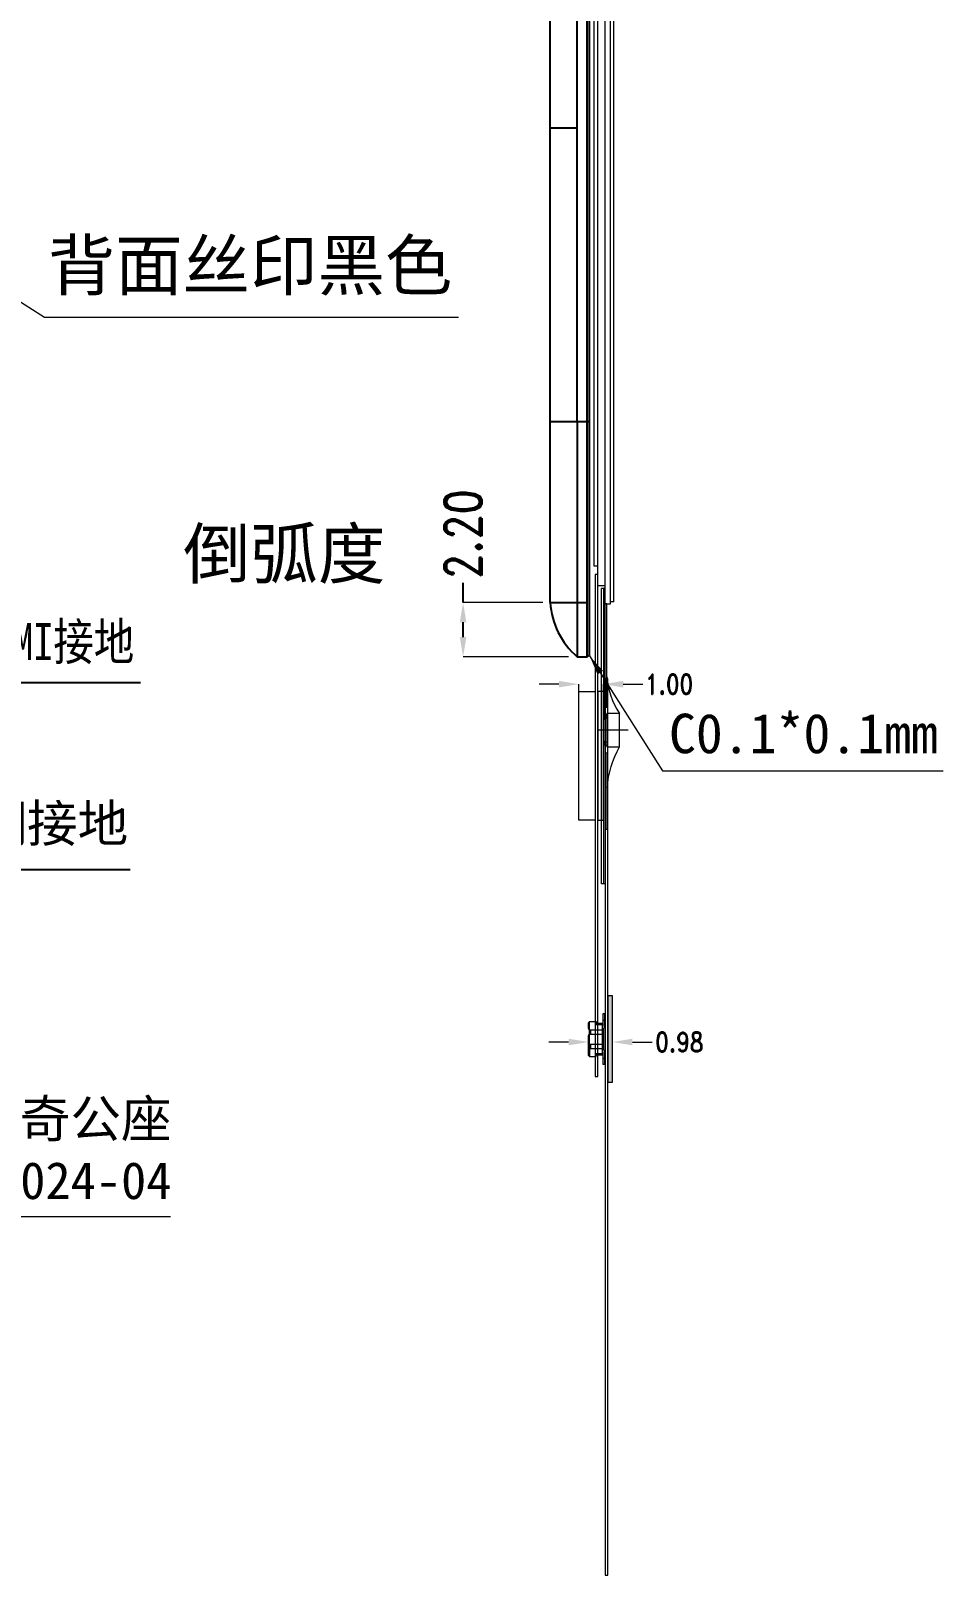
# Model space of a CAD drawing. Header units: millimetres. Extents: x 2674 to 3449, y -296 to 185.
# Drawn here: x 3272.2 to 3309.1, y -203.9 to -141.4 of the extents above; entities that cross this region are included whole.
import ezdxf
from ezdxf.lldxf.tags import DXFTag

# ---------------------------------------------------------------- set-up
doc = ezdxf.new("R2010")
doc.units = ezdxf.units.MM
doc.layers.get('0').update_dxf_attribs({"lineweight": 5})
doc.layers.get('Defpoints').update_dxf_attribs({"lineweight": 5})
for name, color, linetype, lineweight in [('COF', 4, 'Continuous', 5), ('DIM', 3, 'Continuous', 5), ('FPC', 50, 'Continuous', 5), ('ITO', 2, 'Continuous', 5), ('MFPC', 2, 'Continuous', 5), ('POL', 202, 'Continuous', 5), ('TAPE', 90, 'Continuous', 5), ('TAPE-Foam', 32, 'Continuous', 5), ('TFPC', 50, 'Continuous', 5)]:
    doc.layers.add(name, color=color, linetype=linetype, lineweight=lineweight)
doc.layers.add('lens', color=6, linetype='Continuous')
doc.styles.add('RD', font='ROMAND.shx', dxfattribs={"width": 0.8})
doc.styles.get("Standard").update_dxf_attribs({"font": 'txt', "bigfont": 'gbcbig.shx'})
doc.styles.add('宋体', font='SimSun.ttf')
tags = doc.linetypes.add('CENTER', pattern=[0.6, 0.375, -0.075, 0.075, -0.075]).pattern_tags.tags
tags[10:11] = [DXFTag(74, 4), DXFTag(75, 0), DXFTag(340, '0'), DXFTag(46, 1.0), DXFTag(50, 0.0), DXFTag(44, 0.0), DXFTag(45, 0.0)]
tags[8:9] = [DXFTag(74, 4), DXFTag(75, 0), DXFTag(340, '0'), DXFTag(46, 1.0), DXFTag(50, 0.0), DXFTag(44, 0.0), DXFTag(45, 0.0)]
tags[6:7] = [DXFTag(74, 4), DXFTag(75, 0), DXFTag(340, '0'), DXFTag(46, 1.0), DXFTag(50, 0.0), DXFTag(44, 0.0), DXFTag(45, 0.0)]
tags[4:5] = [DXFTag(74, 4), DXFTag(75, 0), DXFTag(340, '0'), DXFTag(46, 1.0), DXFTag(50, 0.0), DXFTag(44, 0.0), DXFTag(45, 0.0)]
doc.dimstyles.new('DIM', dxfattribs={"dimtxt": 0.8, "dimasz": 0.8, "dimexe": 0, "dimexo": 0.5, "dimgap": 0.11, "dimtad": 0, "dimzin": 1, "dimdsep": 46, "dimtxsty": 'RD', "dimcen": 0, "dimclrd": 256, "dimclre": 256, "dimclrt": 256, "dimadec": 0, "dimazin": 0, "dimtm": 1e-09, "dimtfac": 1, "dimtofl": 0, "dimtmove": 0, "dimatfit": 3, "dimfxl": 1, "dimlwe": -1, "dimarcsym": 0})

# ---------------------------------------------------------------- blocks, each defined once
blk = doc.blocks.new('R178MQM-001-PNL-V01-B')
at = {"color": 0}
for p, q in [((1232.75, -119.245), (1233.25, -119.245)), ((1232.75, -119.245), (1232.75, -156.489)), ((1233.05, -157.239), (1233.05, -119.245)), ((1233.25, -119.245), (1233.25, -157.239)), ((1232.75, -156.489), (1233.05, -156.489)), ((1233.25, -157.239), (1233.05, -157.239))]:
    blk.add_line(p, q, dxfattribs=at)
blk = doc.blocks.new('R178MQM-001-PNLA-V01-B')
at = {"layer": 'POL', "lineweight": 5}
for p, q in [((1730.202, -121.544), (1730.052, -121.544)), ((1730.052, -121.544), (1730.052, -157.784)), ((1730.052, -157.784), (1730.202, -157.784))]:
    blk.add_line(p, q, dxfattribs=at)
at = {"layer": 'ITO', "lineweight": 5}
blk.add_blockref('R178MQM-001-PNL-V01-B', (497.452, -2.099), dxfattribs=at)
blk = doc.blocks.new('R178MQM-001-Foam-V01-B')
at = {"layer": 'TAPE', "color": 32, "lineweight": 5}
blk.add_line((1981.762, -119.246), (1981.762, -156.838), dxfattribs=at)
at = {"layer": 'TAPE-Foam', "linetype": 'Continuous', "lineweight": 5}
for p, q in [((1981.912, -119.246), (1981.762, -119.246)), ((1981.912, -156.838), (1981.912, -119.246))]:
    blk.add_line(p, q, dxfattribs=at)
at = {"layer": 'TAPE-Foam', "lineweight": 5}
blk.add_line((1981.912, -156.838), (1981.762, -156.838), dxfattribs=at)
blk = doc.blocks.new('R178MQM-CO5300-COF-V01-B')
at = {"layer": 'COF', "color": 2}
for p, q in [((1482.433, -157.366), (1482.433, -169.316)), ((1482.505, -169.316), (1482.505, -157.366))]:
    blk.add_line(p, q, dxfattribs=at)
at = {"layer": 'COF'}
for points in [[(1482.433, -162.653), (1482.361, -162.653), (1482.361, -157.366), (1482.505, -157.366)], [(1482.433, -163.54), (1482.361, -163.54), (1482.361, -169.316), (1482.505, -169.316)]]:
    blk.add_lwpolyline(points, dxfattribs=at)
at = {"layer": 'COF', "color": 6}
for points in [[(1482.361, -162.17), (1482.289, -162.17), (1482.289, -157.986), (1482.361, -157.986)], [(1482.361, -164.023), (1482.289, -164.023), (1482.289, -167.116), (1482.361, -167.116)]]:
    blk.add_lwpolyline(points, dxfattribs=at)
at = {"layer": 'COF', "color": 132}
for points in [[(1482.289, -160.946, -0.129632), (1481.785, -162.42)], [(1482.289, -165.426, 0.092836), (1481.785, -163.773)]]:
    blk.add_lwpolyline(points, format="xyb", dxfattribs=at)
at = {"layer": 'COF', "color": 1}
blk.add_lwpolyline([(1482.289, -163.773), (1481.785, -163.773), (1481.785, -162.42), (1482.289, -162.42)], close=True, dxfattribs=at)
at = {"layer": 'COF', "color": 0}
for points in [[(1482.361, -162.612), (1482.289, -162.612), (1482.289, -162.471), (1482.361, -162.471)], [(1482.361, -163.581), (1482.289, -163.581), (1482.289, -163.722), (1482.361, -163.722)]]:
    blk.add_lwpolyline(points, close=True, dxfattribs=at)
at = {"layer": 'COF', "color": 1}
blk.add_lwpolyline([(1481.425, -163.096), (1482.649, -163.096)], dxfattribs=at)
blk = doc.blocks.new('*D153')
at = {"layer": 'Defpoints', "color": 0, "lineweight": 5, "transparency": 16777216}
for p in [(2709.283, -167.818), (2708.283, -169.563), (2709.283, -169.563)]:
    blk.add_point(p, dxfattribs=at)
at = {"layer": 'DIM', "lineweight": 5, "transparency": 16777216}
for p, q in [((2707.483, -167.818), (2706.683, -167.818)), ((2708.283, -169.063), (2708.283, -167.818)), ((2709.283, -169.063), (2709.283, -167.818)), ((2710.083, -167.818), (2710.883, -167.818))]:
    blk.add_line(p, q, dxfattribs=at)
for points in [[(2707.483, -167.685), (2707.483, -167.951), (2708.283, -167.818)], [(2710.083, -167.685), (2710.083, -167.951), (2709.283, -167.818)]]:
    blk.add_solid(points, dxfattribs=at)
at = {"layer": 'DIM', "lineweight": 5, "transparency": 16777216, "insert": (2711.937, -167.818), "char_height": 0.8, "attachment_point": 5, "style": 'RD'}
blk.add_mtext('1.00', dxfattribs=at)
blk = doc.blocks.new('OK-14GM040-04-C')
at = {"color": 7, "lineweight": 5}
for p, q in [((1113.463, 162.675), (1113.463, 162.175)), ((1113.543, 162.675), (1113.463, 162.675)), ((1113.543, 162.175), (1113.543, 162.675)), ((1112.933, 162.365), (1112.883, 162.315)), ((1112.883, 162.08), (1112.883, 162.315)), ((1112.933, 161.855), (1112.933, 162.365)), ((1112.933, 162.365), (1113.203, 162.365)), ((1112.933, 162.03), (1113.453, 162.03)), ((1112.983, 161.855), (1112.983, 162.03)), ((1113.203, 162.365), (1113.203, 162.245)), ((1113.203, 162.295), (1113.463, 162.295)), ((1113.203, 162.245), (1113.463, 162.245)), ((1113.343, 162.295), (1113.343, 162.245)), ((1113.453, 161.015), (1113.453, 162.295)), ((1113.503, 162.005), (1113.453, 162.005)), ((1113.463, 162.425), (1113.543, 162.425)), ((1113.503, 161.215), (1113.503, 162.095)), ((1112.883, 161.505), (1112.883, 161.805)), ((1112.913, 161.851), (1112.913, 161.459)), ((1112.933, 161.855), (1113.453, 161.855)), ((1112.933, 161.455), (1112.933, 160.945)), ((1112.933, 161.455), (1113.453, 161.455)), ((1112.983, 161.28), (1112.983, 161.455)), ((1112.883, 160.995), (1112.883, 161.23)), ((1112.933, 160.945), (1112.883, 160.995)), ((1112.933, 161.28), (1113.453, 161.28)), ((1112.933, 160.945), (1113.203, 160.945)), ((1113.203, 161.065), (1113.463, 161.065)), ((1113.203, 160.945), (1113.203, 161.065)), ((1113.203, 161.015), (1113.463, 161.015)), ((1113.343, 161.065), (1113.343, 161.015)), ((1113.503, 161.305), (1113.453, 161.305)), ((1113.463, 161.135), (1113.463, 160.635)), ((1113.463, 160.885), (1113.543, 160.885)), ((1113.543, 160.635), (1113.543, 161.135)), ((1113.463, 160.635), (1113.543, 160.635))]:
    blk.add_line(p, q, dxfattribs=at)
for centre, radius, start, end in [((1112.933, 162.08), 0.05, 180, 270), ((1113.443, 162.175), 0.1, 275.77802, 0), ((1113.443, 162.175), 0.02, 300.00247, 0), ((1112.933, 161.805), 0.05, 90, 180), ((1112.933, 161.505), 0.05, 180, 270), ((1112.933, 161.23), 0.05, 90, 180), ((1113.443, 161.135), 0.1, 0, 84.22199), ((1113.443, 161.135), 0.02, 0, 59.9974)]:
    blk.add_arc(centre, radius, start, end, dxfattribs=at)
blk = doc.blocks.new('*D199')
at = {"layer": 'Defpoints', "color": 0, "lineweight": 5, "transparency": 16777216}
for p in [(2708.675, -182.191), (2709.655, -182.191), (2709.655, -182.31)]:
    blk.add_point(p, dxfattribs=at)
at = {"layer": 'DIM', "lineweight": 5, "transparency": 16777216}
for p, q in [((2707.875, -182.31), (2707.075, -182.31)), ((2708.675, -182.691), (2708.675, -182.31)), ((2709.655, -182.691), (2709.655, -182.31)), ((2710.455, -182.31), (2711.255, -182.31))]:
    blk.add_line(p, q, dxfattribs=at)
for points in [[(2707.875, -182.176), (2707.875, -182.443), (2708.675, -182.31)], [(2710.455, -182.176), (2710.455, -182.443), (2709.655, -182.31)]]:
    blk.add_solid(points, dxfattribs=at)
at = {"layer": 'DIM', "lineweight": 5, "transparency": 16777216, "insert": (2712.355, -182.31), "char_height": 0.8, "attachment_point": 5, "style": 'RD'}
blk.add_mtext('0.98', dxfattribs=at)
blk = doc.blocks.new('*D284')
at = {"layer": 'Defpoints', "color": 0, "lineweight": 5, "transparency": 16777216}
for p in [(3289.714, -164.511), (3293.438, -164.511), (3294.485, -166.711)]:
    blk.add_point(p, dxfattribs=at)
at = {"layer": 'DIM', "lineweight": -2, "transparency": 16777216}
for p, q in [((3289.714, -164.511), (3289.714, -163.711)), ((3289.714, -165.911), (3289.714, -165.311))]:
    blk.add_line(p, q, dxfattribs=at)
at = {"layer": 'DIM', "transparency": 16777216}
for p, q in [((3292.938, -164.511), (3289.714, -164.511)), ((3293.985, -166.711), (3289.714, -166.711))]:
    blk.add_line(p, q, dxfattribs=at)
at = {"layer": 'DIM', "lineweight": 5, "transparency": 16777216}
for points in [[(3289.581, -165.311), (3289.848, -165.311), (3289.714, -164.511)], [(3289.581, -165.911), (3289.848, -165.911), (3289.714, -166.711)]]:
    blk.add_solid(points, dxfattribs=at)
at = {"layer": 'DIM', "lineweight": 5, "transparency": 16777216, "insert": (3289.714, -161.744), "char_height": 1.5, "attachment_point": 5, "rotation": 90, "style": 'RD'}
blk.add_mtext('2.20', dxfattribs=at)
blk = doc.blocks.new('R178MQK-026-P61-CVL-V01-B')
at = {"layer": 'lens'}
for p, q in [((3054.775, -136.571), (3055.225, -136.571)), ((3054.775, -146.008), (3054.775, -136.571)), ((3055.225, -179.336), (3055.225, -136.571)), ((3055.225, -136.571), (3055.325, -136.644)), ((3055.325, -179.136), (3055.325, -136.644)), ((3055.325, -179.263), (3055.325, -136.644)), ((3055.325, -179.263), (3055.325, -136.644)), ((3053.725, -177.136), (3053.725, -138.771)), ((3053.725, -138.771), (3055.225, -138.771)), ((3053.725, -146.008), (3055.325, -146.008)), ((3054.825, -169.808), (3054.825, -146.008)), ((3053.725, -157.908), (3054.825, -157.908)), ((3053.725, -169.808), (3055.325, -169.808)), ((3054.825, -169.808), (3054.825, -179.336)), ((3053.725, -177.136), (3055.225, -177.136)), ((3054.825, -179.336), (3055.225, -179.336)), ((3054.825, -179.336), (3055.125, -179.336)), ((3055.225, -179.336), (3055.325, -179.263))]:
    blk.add_line(p, q, dxfattribs=at)
for centre, radius, start, end in [((3057.157, -139.058), 3.444, 133.75751, 175.21536), ((3056.921, -176.913), 3.203, 183.98755, 229.14195)]:
    blk.add_arc(centre, radius, start, end, dxfattribs=at)
blk = doc.blocks.new('R178MQK-026-TFPC-V01-B')
at = {"layer": 'TFPC', "lineweight": 5}
blk.add_lwpolyline([(2709.05, -183.7), (2709.05, -163.377), (2708.95, -163.377), (2708.95, -183.7)], close=True, dxfattribs=at)
at = {"layer": 'TFPC', "color": 0, "lineweight": 5}
blk.add_lwpolyline([(2708.95, -173.32), (2708.283, -173.32), (2708.283, -168.12), (2708.95, -168.12)], close=True, dxfattribs=at)
at = {"layer": 'TFPC', "color": 4, "lineweight": 5}
blk.add_lwpolyline([(2709.05, -173.32), (2709.284, -173.32), (2709.284, -168.12), (2709.05, -168.12)], close=True, dxfattribs=at)
at = {"layer": 'DIM', "lineweight": 5}
dim = blk.add_linear_dim(base=(2709.283, -167.818), p1=(2708.283, -169.563), p2=(2709.283, -169.563), dimstyle='DIM', override={"dimfxl": 0.18, "dimlwd": 5, "dimlwe": 5, "dimarcsym": 1}, dxfattribs=at)
dim.commit()
dim.dimension.update_dxf_attribs({"geometry": '*D153', "text_midpoint": (2711.937, -167.818)})
blk = doc.blocks.new('R178MQK-041-MFPC-V01-B')
at = {"layer": 'FPC', "lineweight": 5}
h = blk.add_hatch(color=4, dxfattribs=at)
h.dxf.hatch_style = 1
h.paths.add_polyline_path([(2709.455, -180.441), (2709.455, -183.941), (2709.655, -183.941), (2709.655, -180.441)])
at = {"layer": 'FPC', "color": 4, "lineweight": 5}
blk.add_lwpolyline([(2709.455, -180.441), (2709.455, -183.941), (2709.655, -183.941), (2709.655, -180.441)], close=True, dxfattribs=at)
at = {"layer": 'MFPC', "lineweight": 5}
blk.add_lwpolyline([(2709.355, -167.581), (2709.355, -203.899), (2709.455, -203.899), (2709.455, -167.581)], close=True, dxfattribs=at)
at = {"layer": 'FPC', "color": 1, "linetype": 'CENTER', "lineweight": 5}
blk.add_blockref('OK-14GM040-04-C', (1595.791, -343.846), dxfattribs=at)
at = {"layer": 'DIM', "lineweight": 5}
dim = blk.add_linear_dim(base=(2709.655, -182.31), p1=(2708.675, -182.191), p2=(2709.655, -182.191), dimstyle='DIM', override={"dimfxl": 1.25, "dimlwd": 5, "dimlwe": 5, "dimarcsym": 1}, dxfattribs=at)
dim.commit()
dim.dimension.update_dxf_attribs({"geometry": '*D199', "text_midpoint": (2712.355, -182.31)})

msp = doc.modelspace()

# ---------------------------------------------------------------- block references
at = {"layer": 'COF', "color": 5, "lineweight": 5, "xscale": -1}
msp.add_blockref('R178MQM-CO5300-COF-V01-B', (4777.8258, -6.5807), dxfattribs=at)
at = {"layer": 'DIM', "lineweight": 5}
for name, p in [('R178MQK-026-P61-CVL-V01-B', (239.51, 12.6247)), ('R178MQK-026-TFPC-V01-B', (586.1104, 0)), ('R178MQK-041-MFPC-V01-B', (586.1104, 0))]:
    msp.add_blockref(name, p, dxfattribs=at)
at = {"layer": 'ITO', "lineweight": 5}
msp.add_blockref('R178MQM-001-PNLA-V01-B', (1564.958, -5.2396), dxfattribs=at)
at = {"layer": 'TAPE', "color": 32, "lineweight": 5}
msp.add_blockref('R178MQM-001-Foam-V01-B', (1313.9029, -7.6421), dxfattribs=at)

# ---------------------------------------------------------------- texts
at = {"layer": 'DIM', "lineweight": 5, "char_height": 2, "width": 33.761893, "attachment_point": 5}
for s, insert in [('{\\fSimSun|b0|i0|c134|p2;背面丝印黑色}', (3281.0943, -150.9664, -24.5534)), ('{\\fSimSun|b0|i0|c134|p2;倒弧度}', (3282.4766, -162.644, -24.5534))]:
    msp.add_mtext(s, dxfattribs=dict(at, insert=insert))
at = {"layer": 'DIM', "color": 3, "char_height": 1.5, "attachment_point": 3, "style": '宋体'}
for s, insert, width in [('{\\W0.8;\\C256;双面EMI接地}', (3276.4075, -165.3447), 24.670352), ('漏铜接地', (3276.1634, -172.7028), 17.34726), ('亚奇公座OK-14GM024-04', (3277.9154, -184.6681), 17.34726)]:
    msp.add_mtext(s, dxfattribs=dict(at, insert=insert, width=width))
at = {"layer": 'DIM', "insert": (3298.0455, -169.0132), "char_height": 1.6, "width": 42.459858, "attachment_point": 1, "style": '宋体'}
msp.add_mtext('C0.1*0.1mm', dxfattribs=at)

# ---------------------------------------------------------------- dimensions: what is measured, and where the dimension line sits
at = {"layer": 'DIM', "lineweight": 5}
dim = msp.add_linear_dim(base=(3289.7145, -164.5109), p1=(3294.4849, -166.7109), p2=(3293.4379, -164.5109), angle=90, dimstyle='DIM', override={"dimtxt": 1.5, "dimfxl": 0.8, "dimarcsym": 1}, dxfattribs=at)
dim.commit()
dim.dimension.update_dxf_attribs({"geometry": '*D284', "text_midpoint": (3289.7145, -161.7437)})

# ---------------------------------------------------------------- leaders
for points, override in [([(3268.7876, -150.4187), (3272.7709, -152.9537), (3289.5351, -152.9537)], {"dimgap": 0.11, "dimtad": 0, "dimfxl": 1.25, "dimlwd": 5, "dimlwe": 5, "dimarcsym": 1}), ([(3294.835, -166.6746), (3297.781, -171.3267), (3309.1379, -171.3267)], {"dimgap": 0.11, "dimtad": 0, "dimfxl": 1.25, "dimlwd": 5, "dimlwe": 5, "dimarcsym": 1}), ([(3261.038, -169.1692), (3267.0359, -167.7504), (3276.6627, -167.7504)], {"dimgap": 0.11, "dimtad": 0}), ([(3263.745, -177.2698), (3267.4667, -175.3194), (3276.249, -175.3194)], {"dimgap": 0.11, "dimtad": 0}), ([(3256.8763, -183.6625), (3263.6937, -189.3695), (3277.8782, -189.3695)], {"dimgap": 0.11, "dimtad": 0, "dimfxl": 1.25, "dimlwd": 5, "dimlwe": 5, "dimarcsym": 1})]:
    msp.add_leader(points, dimstyle='DIM', override=override, dxfattribs=at)

doc.saveas('drawing.dxf')
